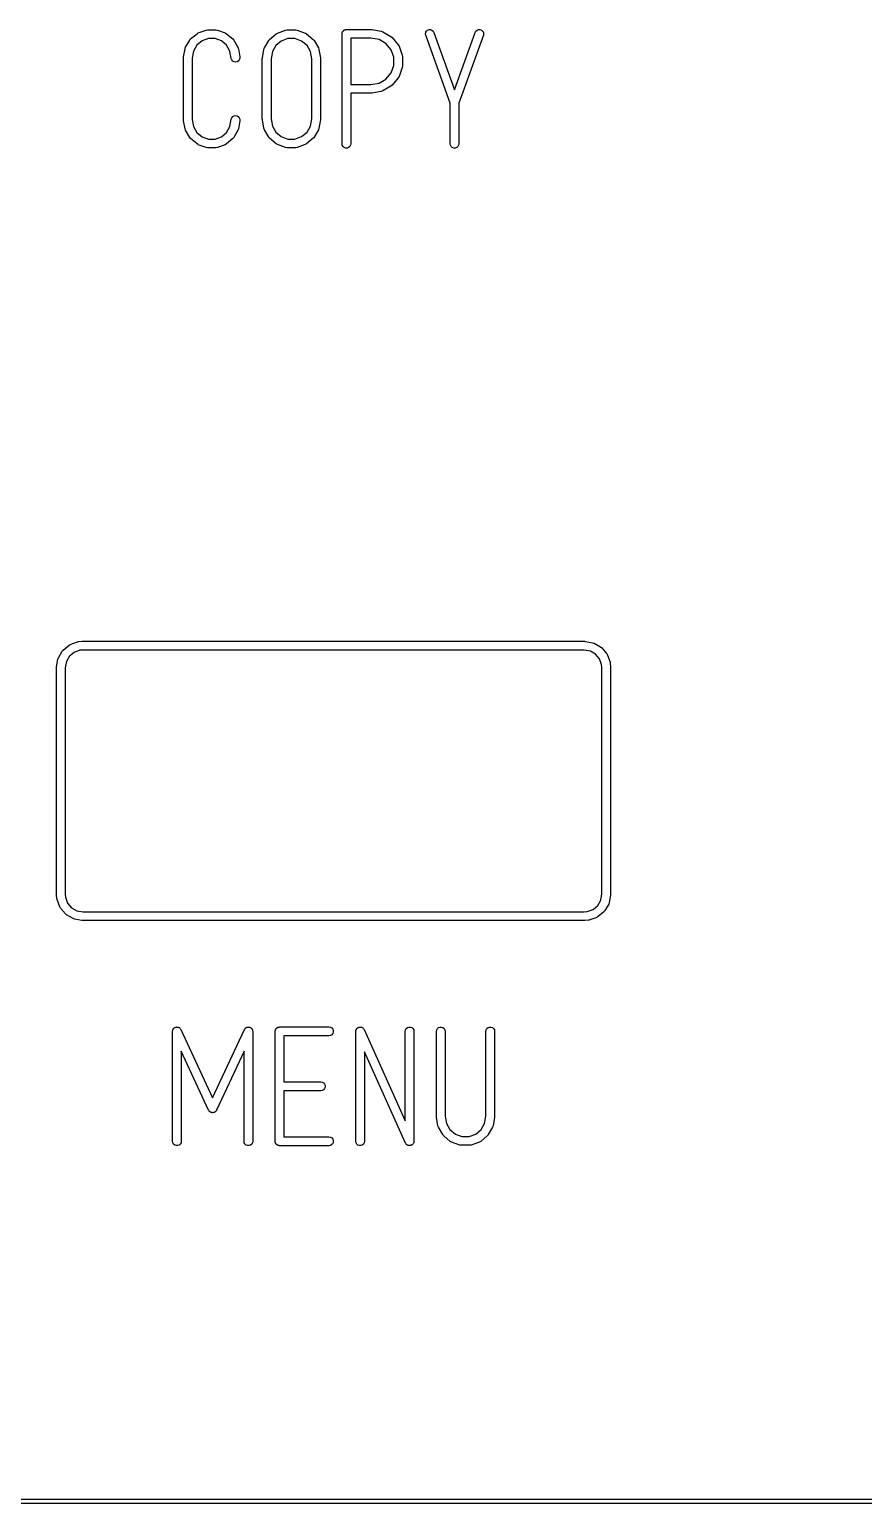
# Model space of a CAD drawing. Extents: x 10 to 493, y -203 to -71.
# Drawn here: x 187.34 to 206.46, y -203.25 to -169.47 of the extents above; entities that cross this region are included whole.
import ezdxf

# ---------------------------------------------------------------- set-up
doc = ezdxf.new("R2010")
doc.units = 0
doc.header["$MEASUREMENT"] = 0
doc.layers.add('BLACK', color=7, linetype='CONTINUOUS')

msp = doc.modelspace()

# ---------------------------------------------------------------- linework, layer by layer
at = {"layer": 'Black'}
for p, q in [((191.034, -169.687), (191.18, -169.566)), ((191.18, -169.566), (191.21, -169.548)), ((191.21, -169.548), (191.388, -169.483)), ((191.388, -169.483), (191.422, -169.477)), ((191.422, -169.477), (191.612, -169.477)), ((191.612, -169.477), (191.646, -169.483)), ((191.646, -169.483), (191.824, -169.548)), ((191.824, -169.548), (191.854, -169.566)), ((191.854, -169.566), (192, -169.687)), ((192.845, -169.695), (192.996, -169.568)), ((192.996, -169.568), (193.026, -169.551)), ((193.026, -169.551), (193.211, -169.484)), ((193.211, -169.484), (193.246, -169.478)), ((193.246, -169.478), (193.442, -169.478)), ((193.442, -169.478), (193.477, -169.484)), ((193.477, -169.484), (193.662, -169.551)), ((193.662, -169.551), (193.671, -169.557)), ((193.671, -169.557), (193.692, -169.568)), ((193.692, -169.568), (193.843, -169.695)), ((194.504, -169.569), (194.506, -169.56)), ((194.504, -172.089), (194.504, -169.569)), ((194.506, -169.552), (194.509, -169.543)), ((194.506, -169.56), (194.506, -169.552)), ((194.509, -169.543), (194.51, -169.535)), ((194.51, -169.535), (194.514, -169.527)), ((194.514, -169.527), (194.517, -169.519)), ((194.517, -169.519), (194.523, -169.512)), ((194.523, -169.512), (194.527, -169.505)), ((194.527, -169.505), (194.534, -169.499)), ((194.534, -169.499), (194.54, -169.492)), ((194.54, -169.492), (194.547, -169.488)), ((194.547, -169.488), (194.554, -169.482)), ((194.554, -169.482), (194.562, -169.479)), ((194.562, -169.479), (194.57, -169.475)), ((194.57, -169.475), (194.578, -169.474)), ((194.578, -169.474), (194.587, -169.471)), ((194.587, -169.471), (194.595, -169.471)), ((194.595, -169.471), (194.604, -169.469)), ((194.604, -169.469), (195.171, -169.469)), ((195.171, -169.469), (195.18, -169.471)), ((195.18, -169.471), (195.188, -169.471)), ((195.188, -169.471), (195.404, -169.509)), ((195.404, -169.509), (195.436, -169.52)), ((195.436, -169.52), (195.626, -169.63)), ((196.415, -169.569), (196.421, -169.534)), ((196.421, -169.603), (196.415, -169.569)), ((196.421, -169.534), (196.439, -169.504)), ((196.439, -169.504), (196.465, -169.482)), ((196.465, -169.482), (196.498, -169.47)), ((196.498, -169.47), (196.533, -169.471)), ((196.533, -169.471), (196.565, -169.483)), ((196.565, -169.483), (196.592, -169.505)), ((196.592, -169.505), (196.609, -169.535)), ((196.609, -169.535), (197.082, -170.849)), ((197.082, -170.849), (197.555, -169.535)), ((197.555, -169.535), (197.572, -169.505)), ((197.572, -169.505), (197.599, -169.483)), ((197.599, -169.483), (197.631, -169.471)), ((197.631, -169.471), (197.666, -169.47)), ((197.666, -169.47), (197.699, -169.482)), ((197.699, -169.482), (197.725, -169.504)), ((197.725, -169.504), (197.743, -169.534)), ((197.743, -169.534), (197.749, -169.569)), ((197.749, -169.569), (197.743, -169.603)), ((190.873, -170.098), (190.905, -169.911)), ((190.905, -169.911), (190.91, -169.899)), ((190.91, -169.899), (190.917, -169.878)), ((190.917, -169.878), (191.012, -169.714)), ((191.012, -169.714), (191.015, -169.711)), ((191.015, -169.711), (191.034, -169.687)), ((191.177, -169.829), (191.099, -169.963)), ((191.295, -169.73), (191.177, -169.829)), ((191.44, -169.677), (191.295, -169.73)), ((191.594, -169.677), (191.44, -169.677)), ((191.739, -169.73), (191.594, -169.677)), ((191.857, -169.829), (191.739, -169.73)), ((191.935, -169.963), (191.857, -169.829)), ((192, -169.687), (192.022, -169.714)), ((192.022, -169.714), (192.117, -169.878)), ((192.117, -169.878), (192.124, -169.899)), ((192.124, -169.899), (192.129, -169.911)), ((192.129, -169.911), (192.161, -170.098)), ((192.713, -169.925), (192.715, -169.918)), ((192.715, -169.918), (192.725, -169.892)), ((192.725, -169.892), (192.823, -169.722)), ((192.823, -169.722), (192.837, -169.705)), ((192.837, -169.705), (192.845, -169.695)), ((192.987, -169.837), (192.907, -169.977)), ((193.111, -169.733), (192.987, -169.837)), ((193.263, -169.678), (193.111, -169.733)), ((193.425, -169.678), (193.263, -169.678)), ((193.577, -169.733), (193.425, -169.678)), ((193.701, -169.837), (193.577, -169.733)), ((193.781, -169.977), (193.701, -169.837)), ((193.843, -169.695), (193.843, -169.695)), ((193.843, -169.695), (193.865, -169.722)), ((193.865, -169.722), (193.963, -169.892)), ((193.963, -169.892), (193.973, -169.918)), ((193.973, -169.918), (193.975, -169.925)), ((194.704, -169.669), (194.704, -170.729)), ((195.162, -169.669), (194.704, -169.669)), ((195.352, -169.702), (195.162, -169.669)), ((195.511, -169.794), (195.352, -169.702)), ((195.629, -169.935), (195.511, -169.794)), ((195.626, -169.63), (195.65, -169.65)), ((195.65, -169.65), (195.653, -169.652)), ((195.653, -169.652), (195.793, -169.82)), ((195.793, -169.82), (195.81, -169.848)), ((195.81, -169.848), (195.811, -169.85)), ((195.811, -169.85), (195.885, -170.055)), ((196.982, -171.161), (196.421, -169.603)), ((197.743, -169.603), (197.182, -171.161)), ((190.871, -170.115), (190.873, -170.106)), ((190.871, -171.543), (190.871, -170.115)), ((190.873, -170.106), (190.873, -170.098)), ((191.099, -169.963), (191.071, -170.124)), ((191.071, -170.124), (191.071, -171.534)), ((191.965, -170.132), (191.935, -169.963)), ((191.976, -170.165), (191.965, -170.132)), ((191.999, -170.192), (191.976, -170.165)), ((192.029, -170.209), (191.999, -170.192)), ((192.063, -170.215), (192.029, -170.209)), ((192.097, -170.209), (192.063, -170.215)), ((192.127, -170.192), (192.097, -170.209)), ((192.15, -170.165), (192.127, -170.192)), ((192.161, -170.132), (192.15, -170.165)), ((192.161, -170.098), (192.161, -170.132)), ((192.677, -170.136), (192.679, -170.127)), ((192.677, -171.522), (192.677, -170.136)), ((192.679, -170.119), (192.713, -169.925)), ((192.679, -170.127), (192.679, -170.119)), ((192.907, -169.977), (192.877, -170.145)), ((192.877, -170.145), (192.877, -171.513)), ((193.811, -170.145), (193.781, -169.977)), ((193.811, -171.513), (193.811, -170.145)), ((193.975, -169.925), (194.009, -170.119)), ((194.009, -170.119), (194.009, -170.127)), ((194.009, -170.127), (194.011, -170.136)), ((194.011, -170.136), (194.011, -171.522)), ((195.691, -170.107), (195.629, -169.935)), ((195.691, -170.291), (195.691, -170.107)), ((195.885, -170.055), (195.891, -170.09)), ((195.891, -170.09), (195.891, -170.308)), ((195.511, -170.604), (195.629, -170.463)), ((195.629, -170.463), (195.691, -170.291)), ((195.793, -170.578), (195.653, -170.746)), ((195.811, -170.548), (195.793, -170.578)), ((195.885, -170.343), (195.811, -170.548)), ((195.891, -170.308), (195.885, -170.343)), ((194.704, -170.729), (195.162, -170.729)), ((195.171, -170.929), (194.704, -170.929)), ((194.704, -170.929), (194.704, -172.089)), ((195.162, -170.729), (195.352, -170.696)), ((195.18, -170.927), (195.171, -170.929)), ((195.188, -170.927), (195.18, -170.927)), ((195.404, -170.889), (195.188, -170.927)), ((195.352, -170.696), (195.511, -170.604)), ((195.436, -170.878), (195.404, -170.889)), ((195.626, -170.768), (195.436, -170.878)), ((195.653, -170.746), (195.626, -170.768)), ((196.982, -172.089), (196.982, -171.161)), ((197.182, -171.161), (197.182, -172.089)), ((190.873, -171.552), (190.871, -171.543)), ((190.873, -171.56), (190.873, -171.552)), ((190.905, -171.747), (190.873, -171.56)), ((191.071, -171.534), (191.099, -171.695)), ((191.935, -171.695), (191.965, -171.526)), ((191.965, -171.526), (191.976, -171.493)), ((191.976, -171.493), (191.999, -171.466)), ((191.999, -171.466), (192.029, -171.449)), ((192.029, -171.449), (192.063, -171.443)), ((192.063, -171.443), (192.097, -171.449)), ((192.097, -171.449), (192.127, -171.466)), ((192.127, -171.466), (192.15, -171.493)), ((192.161, -171.56), (192.129, -171.747)), ((192.15, -171.493), (192.161, -171.526)), ((192.161, -171.526), (192.161, -171.56)), ((192.679, -171.531), (192.677, -171.522)), ((192.679, -171.539), (192.679, -171.531)), ((192.713, -171.733), (192.679, -171.539)), ((192.877, -171.513), (192.907, -171.681)), ((193.781, -171.681), (193.811, -171.513)), ((194.009, -171.539), (193.975, -171.733)), ((194.011, -171.522), (194.009, -171.531)), ((194.009, -171.531), (194.009, -171.539)), ((190.917, -171.78), (190.905, -171.747)), ((191.012, -171.944), (190.917, -171.78)), ((191.034, -171.971), (191.012, -171.944)), ((191.099, -171.695), (191.177, -171.829)), ((191.177, -171.829), (191.295, -171.928)), ((191.295, -171.928), (191.44, -171.981)), ((191.594, -171.981), (191.739, -171.928)), ((191.739, -171.928), (191.857, -171.829)), ((191.857, -171.829), (191.935, -171.695)), ((192.022, -171.944), (192.004, -171.965)), ((192.117, -171.78), (192.022, -171.944)), ((192.129, -171.747), (192.117, -171.78)), ((192.725, -171.766), (192.713, -171.733)), ((192.823, -171.936), (192.725, -171.766)), ((192.831, -171.945), (192.823, -171.936)), ((192.845, -171.963), (192.831, -171.945)), ((192.907, -171.681), (192.987, -171.821)), ((192.987, -171.821), (193.111, -171.925)), ((193.111, -171.925), (193.263, -171.98)), ((193.425, -171.98), (193.577, -171.925)), ((193.577, -171.925), (193.701, -171.821)), ((193.701, -171.821), (193.781, -171.681)), ((193.865, -171.936), (193.848, -171.957)), ((193.963, -171.766), (193.865, -171.936)), ((193.975, -171.733), (193.963, -171.766)), ((191.18, -172.092), (191.034, -171.971)), ((191.205, -172.107), (191.18, -172.092)), ((191.21, -172.11), (191.205, -172.107)), ((191.388, -172.175), (191.21, -172.11)), ((191.422, -172.181), (191.388, -172.175)), ((191.612, -172.181), (191.422, -172.181)), ((191.44, -171.981), (191.594, -171.981)), ((191.646, -172.175), (191.612, -172.181)), ((191.824, -172.11), (191.646, -172.175)), ((191.854, -172.092), (191.824, -172.11)), ((192, -171.971), (191.854, -172.092)), ((192.004, -171.965), (192, -171.971)), ((192.996, -172.09), (192.845, -171.963)), ((193.026, -172.107), (192.996, -172.09)), ((193.211, -172.174), (193.026, -172.107)), ((193.246, -172.18), (193.211, -172.174)), ((193.442, -172.18), (193.246, -172.18)), ((193.263, -171.98), (193.425, -171.98)), ((193.477, -172.174), (193.442, -172.18)), ((193.662, -172.107), (193.477, -172.174)), ((193.675, -172.099), (193.662, -172.107)), ((193.692, -172.09), (193.675, -172.099)), ((193.843, -171.963), (193.692, -172.09)), ((193.848, -171.957), (193.843, -171.963)), ((194.51, -172.123), (194.504, -172.089)), ((194.527, -172.153), (194.51, -172.123)), ((194.554, -172.176), (194.527, -172.153)), ((194.587, -172.187), (194.554, -172.176)), ((194.621, -172.187), (194.587, -172.187)), ((194.654, -172.176), (194.621, -172.187)), ((194.681, -172.153), (194.654, -172.176)), ((194.698, -172.123), (194.681, -172.153)), ((194.704, -172.089), (194.698, -172.123)), ((196.988, -172.123), (196.982, -172.089)), ((197.005, -172.153), (196.988, -172.123)), ((197.032, -172.176), (197.005, -172.153)), ((197.065, -172.187), (197.032, -172.176)), ((197.099, -172.187), (197.065, -172.187)), ((197.132, -172.176), (197.099, -172.187)), ((197.159, -172.153), (197.132, -172.176)), ((197.176, -172.123), (197.159, -172.153)), ((197.182, -172.089), (197.176, -172.123)), ((188.004, -183.869), (188.09, -183.719)), ((188.09, -183.719), (188.113, -183.692)), ((188.113, -183.692), (188.246, -183.58)), ((188.246, -183.58), (188.276, -183.563)), ((188.361, -183.745), (188.255, -183.834)), ((188.276, -183.563), (188.439, -183.504)), ((188.495, -183.696), (188.361, -183.745)), ((188.439, -183.504), (188.452, -183.501)), ((188.452, -183.501), (188.464, -183.498)), ((188.464, -183.498), (188.551, -183.49)), ((188.564, -183.69), (188.495, -183.696)), ((188.551, -183.49), (188.556, -183.491)), ((188.556, -183.491), (188.56, -183.49)), ((188.56, -183.49), (200.06, -183.49)), ((200.051, -183.69), (188.564, -183.69)), ((200.196, -183.716), (200.051, -183.69)), ((200.06, -183.49), (200.069, -183.492)), ((200.069, -183.492), (200.077, -183.492)), ((200.077, -183.492), (200.248, -183.522)), ((200.316, -183.785), (200.196, -183.716)), ((200.248, -183.522), (200.281, -183.534)), ((200.281, -183.534), (200.431, -183.62)), ((200.431, -183.62), (200.458, -183.643)), ((200.458, -183.643), (200.57, -183.776)), ((187.96, -184.09), (187.962, -184.081)), ((187.96, -189.29), (187.96, -184.09)), ((187.962, -184.073), (187.992, -183.902)), ((187.962, -184.081), (187.962, -184.073)), ((187.992, -183.902), (188.004, -183.869)), ((188.186, -183.954), (188.16, -184.099)), ((188.16, -184.099), (188.16, -189.286)), ((188.255, -183.834), (188.186, -183.954)), ((200.405, -183.891), (200.316, -183.785)), ((200.454, -184.025), (200.405, -183.891)), ((200.46, -184.094), (200.454, -184.025)), ((200.46, -189.281), (200.46, -184.094)), ((200.57, -183.776), (200.587, -183.806)), ((200.587, -183.806), (200.646, -183.969)), ((200.646, -183.969), (200.649, -183.982)), ((200.649, -183.982), (200.652, -183.994)), ((200.652, -183.994), (200.66, -184.081)), ((200.66, -184.081), (200.659, -184.086)), ((200.659, -184.086), (200.66, -184.09)), ((200.66, -184.09), (200.66, -189.29)), ((187.961, -189.294), (187.96, -189.29)), ((187.96, -189.299), (187.961, -189.294)), ((187.968, -189.386), (187.96, -189.299)), ((187.971, -189.398), (187.968, -189.386)), ((187.974, -189.411), (187.971, -189.398)), ((188.033, -189.574), (187.974, -189.411)), ((188.16, -189.286), (188.166, -189.355)), ((188.166, -189.355), (188.215, -189.489)), ((188.215, -189.489), (188.304, -189.595)), ((200.365, -189.546), (200.434, -189.426)), ((200.434, -189.426), (200.46, -189.281)), ((200.616, -189.511), (200.53, -189.661)), ((200.618, -189.506), (200.616, -189.511)), ((200.628, -189.478), (200.618, -189.506)), ((200.658, -189.307), (200.628, -189.478)), ((200.66, -189.29), (200.658, -189.299)), ((200.658, -189.299), (200.658, -189.307)), ((188.05, -189.604), (188.033, -189.574)), ((188.162, -189.737), (188.05, -189.604)), ((188.189, -189.76), (188.162, -189.737)), ((188.339, -189.846), (188.189, -189.76)), ((188.304, -189.595), (188.424, -189.664)), ((188.372, -189.858), (188.339, -189.846)), ((188.424, -189.664), (188.569, -189.69)), ((188.569, -189.69), (200.056, -189.69)), ((200.056, -189.69), (200.125, -189.684)), ((200.125, -189.684), (200.259, -189.635)), ((200.344, -189.817), (200.181, -189.876)), ((200.259, -189.635), (200.365, -189.546)), ((200.361, -189.807), (200.344, -189.817)), ((200.374, -189.8), (200.361, -189.807)), ((200.507, -189.688), (200.374, -189.8)), ((200.52, -189.673), (200.507, -189.688)), ((200.53, -189.661), (200.52, -189.673)), ((188.543, -189.888), (188.372, -189.858)), ((188.551, -189.888), (188.543, -189.888)), ((188.56, -189.89), (188.551, -189.888)), ((200.06, -189.89), (188.56, -189.89)), ((200.064, -189.889), (200.06, -189.89)), ((200.069, -189.89), (200.064, -189.889)), ((200.156, -189.882), (200.069, -189.89)), ((200.168, -189.879), (200.156, -189.882)), ((200.181, -189.876), (200.168, -189.879)), ((190.619, -192.429), (190.621, -192.416)), ((190.619, -194.949), (190.619, -192.429)), ((190.621, -192.416), (190.622, -192.403)), ((190.622, -192.403), (190.624, -192.399)), ((190.624, -192.399), (190.625, -192.395)), ((190.625, -192.395), (190.632, -192.383)), ((190.632, -192.383), (190.637, -192.372)), ((190.637, -192.372), (190.64, -192.368)), ((190.64, -192.368), (190.642, -192.365)), ((190.642, -192.365), (190.652, -192.356)), ((190.652, -192.356), (190.662, -192.347)), ((190.662, -192.347), (190.666, -192.345)), ((190.666, -192.345), (190.669, -192.342)), ((190.669, -192.342), (190.681, -192.338)), ((190.681, -192.338), (190.693, -192.332)), ((190.693, -192.332), (190.698, -192.332)), ((190.698, -192.332), (190.702, -192.331)), ((190.702, -192.331), (190.715, -192.331)), ((190.715, -192.331), (190.728, -192.329)), ((190.728, -192.329), (190.732, -192.331)), ((190.732, -192.331), (190.736, -192.331)), ((190.736, -192.331), (190.749, -192.335)), ((190.749, -192.335), (190.761, -192.338)), ((190.761, -192.338), (190.765, -192.341)), ((190.765, -192.341), (190.769, -192.342)), ((190.769, -192.342), (190.779, -192.351)), ((190.779, -192.351), (190.79, -192.358)), ((190.79, -192.358), (190.792, -192.362)), ((190.792, -192.362), (190.796, -192.365)), ((190.796, -192.365), (190.802, -192.376)), ((190.802, -192.376), (190.81, -192.387)), ((190.81, -192.387), (191.538, -193.956)), ((191.538, -193.956), (192.266, -192.387)), ((192.266, -192.387), (192.274, -192.376)), ((192.274, -192.376), (192.28, -192.365)), ((192.28, -192.365), (192.284, -192.362)), ((192.284, -192.362), (192.286, -192.358)), ((192.286, -192.358), (192.297, -192.351)), ((192.297, -192.351), (192.307, -192.342)), ((192.307, -192.342), (192.311, -192.341)), ((192.311, -192.341), (192.315, -192.338)), ((192.315, -192.338), (192.327, -192.335)), ((192.327, -192.335), (192.34, -192.331)), ((192.34, -192.331), (192.344, -192.331)), ((192.344, -192.331), (192.348, -192.329)), ((192.348, -192.329), (192.361, -192.331)), ((192.361, -192.331), (192.374, -192.331)), ((192.374, -192.331), (192.378, -192.332)), ((192.378, -192.332), (192.383, -192.332)), ((192.383, -192.332), (192.395, -192.338)), ((192.395, -192.338), (192.407, -192.342)), ((192.407, -192.342), (192.41, -192.345)), ((192.41, -192.345), (192.414, -192.347)), ((192.414, -192.347), (192.424, -192.356)), ((192.424, -192.356), (192.434, -192.365)), ((192.434, -192.365), (192.436, -192.368)), ((192.436, -192.368), (192.439, -192.372)), ((192.439, -192.372), (192.444, -192.383)), ((192.444, -192.383), (192.451, -192.395)), ((192.451, -192.395), (192.452, -192.399)), ((192.452, -192.399), (192.454, -192.403)), ((192.454, -192.403), (192.455, -192.416)), ((192.455, -192.416), (192.457, -192.429)), ((192.457, -192.429), (192.457, -194.949)), ((192.971, -192.429), (192.973, -192.42)), ((192.971, -194.949), (192.971, -192.429)), ((192.973, -192.412), (192.976, -192.403)), ((192.973, -192.42), (192.973, -192.412)), ((192.976, -192.403), (192.977, -192.395)), ((192.977, -192.395), (192.981, -192.387)), ((192.981, -192.387), (192.984, -192.379)), ((192.984, -192.379), (192.99, -192.372)), ((192.99, -192.372), (192.994, -192.365)), ((192.994, -192.365), (193.001, -192.359)), ((193.001, -192.359), (193.007, -192.352)), ((193.007, -192.352), (193.014, -192.348)), ((193.014, -192.348), (193.021, -192.342)), ((193.021, -192.342), (193.029, -192.339)), ((193.029, -192.339), (193.037, -192.335)), ((193.037, -192.335), (193.045, -192.334)), ((193.045, -192.334), (193.054, -192.331)), ((193.054, -192.331), (193.062, -192.331)), ((193.062, -192.331), (193.071, -192.329)), ((193.071, -192.329), (194.205, -192.329)), ((194.205, -192.529), (193.171, -192.529)), ((193.171, -192.529), (193.171, -193.589)), ((194.205, -192.329), (194.239, -192.335)), ((194.239, -192.523), (194.205, -192.529)), ((194.239, -192.335), (194.269, -192.352)), ((194.269, -192.506), (194.239, -192.523)), ((194.269, -192.352), (194.292, -192.379)), ((194.292, -192.479), (194.269, -192.506)), ((194.292, -192.379), (194.303, -192.412)), ((194.303, -192.446), (194.292, -192.479)), ((194.303, -192.412), (194.303, -192.446)), ((194.819, -192.429), (194.821, -192.415)), ((194.819, -194.949), (194.819, -192.429)), ((194.821, -192.415), (194.823, -192.402)), ((194.823, -192.402), (194.824, -192.398)), ((194.824, -192.398), (194.825, -192.395)), ((194.825, -192.395), (194.832, -192.383)), ((194.832, -192.383), (194.838, -192.371)), ((194.838, -192.371), (194.841, -192.368)), ((194.841, -192.368), (194.842, -192.365)), ((194.842, -192.365), (194.853, -192.356)), ((194.853, -192.356), (194.863, -192.346)), ((194.863, -192.346), (194.866, -192.345)), ((194.866, -192.345), (194.869, -192.342)), ((194.869, -192.342), (194.882, -192.338)), ((194.882, -192.338), (194.894, -192.332)), ((194.894, -192.332), (194.898, -192.332)), ((194.898, -192.332), (194.902, -192.331)), ((194.902, -192.331), (194.915, -192.331)), ((194.915, -192.331), (194.929, -192.33)), ((194.929, -192.33), (194.933, -192.331)), ((194.933, -192.331), (194.936, -192.331)), ((194.936, -192.331), (194.949, -192.335)), ((194.949, -192.335), (194.962, -192.339)), ((194.962, -192.339), (194.965, -192.341)), ((194.965, -192.341), (194.969, -192.342)), ((194.969, -192.342), (194.98, -192.351)), ((194.98, -192.351), (194.991, -192.359)), ((194.991, -192.359), (194.993, -192.362)), ((194.993, -192.362), (194.996, -192.365)), ((194.996, -192.365), (195.002, -192.377)), ((195.002, -192.377), (195.01, -192.388)), ((195.01, -192.388), (195.953, -194.483)), ((195.953, -192.429), (195.959, -192.395)), ((195.953, -194.483), (195.953, -192.429)), ((195.959, -192.395), (195.976, -192.365)), ((195.976, -192.365), (196.003, -192.342)), ((196.003, -192.342), (196.036, -192.331)), ((196.036, -192.331), (196.07, -192.331)), ((196.07, -192.331), (196.103, -192.342)), ((196.103, -192.342), (196.13, -192.365)), ((196.13, -192.365), (196.147, -192.395)), ((196.147, -192.395), (196.153, -192.429)), ((196.153, -192.429), (196.153, -194.949)), ((196.667, -192.429), (196.673, -192.395)), ((196.667, -194.382), (196.667, -192.429)), ((196.673, -192.395), (196.69, -192.365)), ((196.69, -192.365), (196.717, -192.342)), ((196.717, -192.342), (196.75, -192.331)), ((196.75, -192.331), (196.784, -192.331)), ((196.784, -192.331), (196.817, -192.342)), ((196.817, -192.342), (196.844, -192.365)), ((196.844, -192.365), (196.861, -192.395)), ((196.861, -192.395), (196.867, -192.429)), ((196.867, -192.429), (196.867, -194.373)), ((197.801, -192.429), (197.807, -192.395)), ((197.801, -194.373), (197.801, -192.429)), ((197.807, -192.395), (197.824, -192.365)), ((197.824, -192.365), (197.851, -192.342)), ((197.851, -192.342), (197.884, -192.331)), ((197.884, -192.331), (197.918, -192.331)), ((197.918, -192.331), (197.951, -192.342)), ((197.951, -192.342), (197.978, -192.365)), ((197.978, -192.365), (197.995, -192.395)), ((197.995, -192.395), (198.001, -192.429)), ((198.001, -192.429), (198.001, -194.382)), ((191.447, -194.235), (190.819, -192.882)), ((190.819, -192.882), (190.819, -194.949)), ((192.257, -192.882), (191.629, -194.235)), ((192.257, -194.949), (192.257, -192.882)), ((195.962, -194.99), (195.019, -192.895)), ((195.019, -192.895), (195.019, -194.949)), ((193.171, -193.589), (194.016, -193.589)), ((194.016, -193.789), (193.171, -193.789)), ((193.171, -193.789), (193.171, -194.849)), ((194.016, -193.589), (194.05, -193.595)), ((194.05, -193.783), (194.016, -193.789)), ((194.05, -193.595), (194.08, -193.612)), ((194.08, -193.766), (194.05, -193.783)), ((194.08, -193.612), (194.103, -193.639)), ((194.103, -193.739), (194.08, -193.766)), ((194.103, -193.639), (194.114, -193.672)), ((194.114, -193.706), (194.103, -193.739)), ((194.114, -193.672), (194.114, -193.706)), ((191.452, -194.242), (191.447, -194.235)), ((191.629, -194.235), (191.624, -194.242)), ((191.456, -194.25), (191.452, -194.242)), ((191.462, -194.257), (191.456, -194.25)), ((191.467, -194.264), (191.462, -194.257)), ((191.474, -194.269), (191.467, -194.264)), ((191.481, -194.275), (191.474, -194.269)), ((191.489, -194.279), (191.481, -194.275)), ((191.496, -194.284), (191.489, -194.279)), ((191.504, -194.286), (191.496, -194.284)), ((191.512, -194.29), (191.504, -194.286)), ((191.521, -194.29), (191.512, -194.29)), ((191.529, -194.293), (191.521, -194.29)), ((191.538, -194.292), (191.529, -194.293)), ((191.547, -194.293), (191.538, -194.292)), ((191.555, -194.29), (191.547, -194.293)), ((191.564, -194.29), (191.555, -194.29)), ((191.572, -194.286), (191.564, -194.29)), ((191.58, -194.284), (191.572, -194.286)), ((191.587, -194.279), (191.58, -194.284)), ((191.595, -194.275), (191.587, -194.279)), ((191.602, -194.269), (191.595, -194.275)), ((191.609, -194.264), (191.602, -194.269)), ((191.614, -194.257), (191.609, -194.264)), ((191.62, -194.25), (191.614, -194.257)), ((191.624, -194.242), (191.62, -194.25)), ((196.669, -194.391), (196.667, -194.382)), ((196.669, -194.399), (196.669, -194.391)), ((196.703, -194.593), (196.669, -194.399)), ((196.867, -194.373), (196.897, -194.541)), ((196.897, -194.541), (196.977, -194.681)), ((197.691, -194.681), (197.771, -194.541)), ((197.771, -194.541), (197.801, -194.373)), ((197.999, -194.399), (197.965, -194.593)), ((198.001, -194.382), (197.999, -194.391)), ((197.999, -194.391), (197.999, -194.399)), ((193.171, -194.849), (194.205, -194.849)), ((194.205, -194.849), (194.239, -194.855)), ((194.239, -194.855), (194.269, -194.872)), ((194.269, -194.872), (194.292, -194.899)), ((194.292, -194.899), (194.303, -194.932)), ((196.715, -194.626), (196.703, -194.593)), ((196.813, -194.796), (196.715, -194.626)), ((196.825, -194.811), (196.813, -194.796)), ((196.835, -194.823), (196.825, -194.811)), ((196.986, -194.95), (196.835, -194.823)), ((196.977, -194.681), (197.101, -194.785)), ((197.101, -194.785), (197.253, -194.84)), ((197.253, -194.84), (197.415, -194.84)), ((197.415, -194.84), (197.567, -194.785)), ((197.567, -194.785), (197.691, -194.681)), ((197.833, -194.823), (197.682, -194.95)), ((197.835, -194.821), (197.833, -194.823)), ((197.855, -194.796), (197.835, -194.821)), ((197.953, -194.626), (197.855, -194.796)), ((197.965, -194.593), (197.953, -194.626)), ((190.625, -194.983), (190.619, -194.949)), ((190.642, -195.013), (190.625, -194.983)), ((190.669, -195.036), (190.642, -195.013)), ((190.702, -195.047), (190.669, -195.036)), ((190.736, -195.047), (190.702, -195.047)), ((190.769, -195.036), (190.736, -195.047)), ((190.796, -195.013), (190.769, -195.036)), ((190.813, -194.983), (190.796, -195.013)), ((190.819, -194.949), (190.813, -194.983)), ((192.263, -194.983), (192.257, -194.949)), ((192.28, -195.013), (192.263, -194.983)), ((192.307, -195.036), (192.28, -195.013)), ((192.34, -195.047), (192.307, -195.036)), ((192.374, -195.047), (192.34, -195.047)), ((192.407, -195.036), (192.374, -195.047)), ((192.434, -195.013), (192.407, -195.036)), ((192.451, -194.983), (192.434, -195.013)), ((192.457, -194.949), (192.451, -194.983)), ((192.973, -194.958), (192.971, -194.949)), ((192.973, -194.966), (192.973, -194.958)), ((192.976, -194.975), (192.973, -194.966)), ((192.977, -194.983), (192.976, -194.975)), ((192.981, -194.991), (192.977, -194.983)), ((192.984, -194.999), (192.981, -194.991)), ((192.99, -195.006), (192.984, -194.999)), ((192.994, -195.013), (192.99, -195.006)), ((193.001, -195.019), (192.994, -195.013)), ((193.007, -195.026), (193.001, -195.019)), ((193.014, -195.03), (193.007, -195.026)), ((193.021, -195.036), (193.014, -195.03)), ((193.029, -195.039), (193.021, -195.036)), ((193.037, -195.043), (193.029, -195.039)), ((193.045, -195.044), (193.037, -195.043)), ((193.054, -195.047), (193.045, -195.044)), ((193.062, -195.047), (193.054, -195.047)), ((193.071, -195.049), (193.062, -195.047)), ((194.205, -195.049), (193.071, -195.049)), ((194.239, -195.043), (194.205, -195.049)), ((194.269, -195.026), (194.239, -195.043)), ((194.292, -194.999), (194.269, -195.026)), ((194.303, -194.966), (194.292, -194.999)), ((194.303, -194.932), (194.303, -194.966)), ((194.825, -194.983), (194.819, -194.949)), ((194.842, -195.013), (194.825, -194.983)), ((194.869, -195.036), (194.842, -195.013)), ((194.902, -195.047), (194.869, -195.036)), ((194.936, -195.047), (194.902, -195.047)), ((194.969, -195.036), (194.936, -195.047)), ((194.996, -195.013), (194.969, -195.036)), ((195.013, -194.983), (194.996, -195.013)), ((195.019, -194.949), (195.013, -194.983)), ((195.97, -195.001), (195.962, -194.99)), ((195.976, -195.013), (195.97, -195.001)), ((195.979, -195.016), (195.976, -195.013)), ((195.981, -195.019), (195.979, -195.016)), ((195.992, -195.027), (195.981, -195.019)), ((196.003, -195.036), (195.992, -195.027)), ((196.007, -195.037), (196.003, -195.036)), ((196.01, -195.039), (196.007, -195.037)), ((196.023, -195.043), (196.01, -195.039)), ((196.036, -195.047), (196.023, -195.043)), ((196.039, -195.047), (196.036, -195.047)), ((196.043, -195.048), (196.039, -195.047)), ((196.057, -195.047), (196.043, -195.048)), ((196.07, -195.047), (196.057, -195.047)), ((196.074, -195.046), (196.07, -195.047)), ((196.078, -195.046), (196.074, -195.046)), ((196.09, -195.04), (196.078, -195.046)), ((196.103, -195.036), (196.09, -195.04)), ((196.106, -195.033), (196.103, -195.036)), ((196.109, -195.032), (196.106, -195.033)), ((196.119, -195.022), (196.109, -195.032)), ((196.13, -195.013), (196.119, -195.022)), ((196.131, -195.01), (196.13, -195.013)), ((196.134, -195.007), (196.131, -195.01)), ((196.14, -194.995), (196.134, -195.007)), ((196.147, -194.983), (196.14, -194.995)), ((196.148, -194.98), (196.147, -194.983)), ((196.149, -194.976), (196.148, -194.98)), ((196.151, -194.963), (196.149, -194.976)), ((196.153, -194.949), (196.151, -194.963)), ((197.016, -194.967), (196.986, -194.95)), ((197.201, -195.034), (197.016, -194.967)), ((197.236, -195.04), (197.201, -195.034)), ((197.432, -195.04), (197.236, -195.04)), ((197.467, -195.034), (197.432, -195.04)), ((197.652, -194.967), (197.467, -195.034)), ((197.663, -194.961), (197.652, -194.967)), ((197.682, -194.95), (197.663, -194.961)), ((492.76, -203.25), (10.16, -203.25)), ((10.21, -203.15), (492.71, -203.15))]:
    msp.add_line(p, q, dxfattribs=at)

doc.saveas('drawing.dxf')
